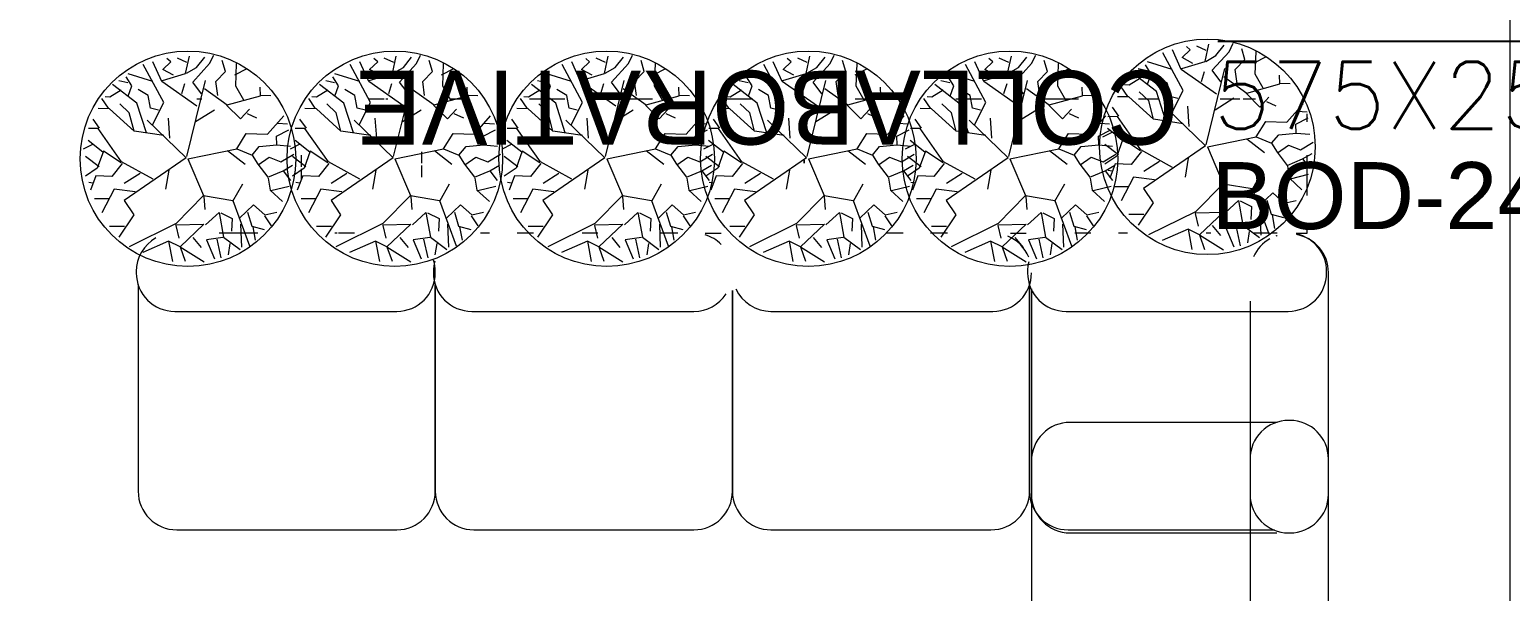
# Model space of a CAD drawing. Header units: millimetres. Extents: x -81374 to 485233, y -39075 to 157313.
# Drawn here: x 42463 to 46879, y 27944 to 29620 of the extents above; entities that cross this region are included whole.
import ezdxf
from ezdxf.enums import TextEntityAlignment as Align

# ---------------------------------------------------------------- set-up
doc = ezdxf.new("R2010")
doc.units = ezdxf.units.MM
doc.layers.add('G-IMPT', color=8, linetype='Continuous', lineweight=5)
doc.layers.add('ID - MODULAR', color=44, linetype='Continuous', lineweight=5)
for name, color, linetype in [('M-HVAC-ELEPTICAL DUCT', 6, 'Continuous'), ('M-HVAC-SUPPLY AIR DUCT', 4, 'Continuous'), ('M-HVAC-TEXT', 7, 'Continuous')]:
    doc.layers.add(name, color=color, linetype=linetype)
doc.styles.add('Herbalife_Third Floor - Furniture Layout - 210201$0$CG', font='GOTHIC.TTF')
doc.styles.add('R', font='romans.shx')
doc.styles.add('ROMAND', font='romand__.ttf')
doc.styles.get("Standard").update_dxf_attribs({"font": 'arial.ttf'})
doc.dimstyles.new('Vayucon', dxfattribs={"dimtxt": 200, "dimasz": 150, "dimexe": 0, "dimexo": 0, "dimgap": 9e-05, "dimtad": 1, "dimdec": 0, "dimrnd": 5, "dimzin": 0, "dimdsep": 46, "dimtxsty": 'ROMAND', "dimcen": 90, "dimclre": 99, "dimclrt": 7, "dimadec": 0, "dimazin": 0, "dimtfac": 1, "dimtdec": 0, "dimtofl": 0, "dimtmove": 1, "dimatfit": 3, "dimfxl": 1, "dimtolj": 1, "dimtzin": 0, "dimarcsym": 0})

# ---------------------------------------------------------------- blocks, each defined once
blk = doc.blocks.new('floor plan 1')
at = {"layer": 'G-IMPT', "color": 8, "ltscale": 500}
for p, q in [((11292.9, -69321.3), (11292.9, -66731.5)), ((11834.3, -66752.6, 0), (11834.3, -67414.5, 0)), ((12068, -67414.5, 0), (12068, -66752.6, 0)), ((12719.9, -67408.6, 0), (12719.9, -66752.6, 0)), ((11953, -67193.8, 0), (11949.3, -67193.8, 0)), ((12604.9, -67193.8, 0), (11988.5, -67193.8, 0)), ((12610.5, -67203, 0), (11995.5, -67203, 0)), ((13496.5, -67203, 0), (12840.5, -67203, 0)), ((14382.5, -67203, 0), (13726.5, -67203, 0)), ((15268.6, -67203, 0), (14612.5, -67203, 0)), ((11834.3, -67308.8, 0), (11834.3, -67970.7, 0)), ((12068, -67885.8, 0), (12068, -67308.8, 0)), ((12719.9, -67921.8, 0), (12719.9, -67308.8, 0)), ((12725.5, -67318, 0), (12725.5, -67935.5, 0)), ((12725.5, -67935.5, 0), (12725.5, -67318, 0)), ((13611.5, -67318, 0), (13611.5, -67917.1, 0)), ((13611.5, -67917.1, 0), (13611.5, -67318, 0)), ((14497.5, -67935.5, 0), (14497.5, -67318, 0)), ((14497.5, -67318, 0), (14497.5, -67935.5, 0)), ((15383.6, -67935.5, 0), (15383.6, -67318, 0)), ((11949.3, -67529.5, 0), (11953, -67529.5, 0)), ((11987.5, -67523.6, 0), (12604.9, -67523.6, 0)), ((12616.4, -67854.9, 0), (11954.5, -67854.9, 0)), ((13496.5, -67854.9, 0), (12834.6, -67854.9, 0)), ((14388.4, -67854.9, 0), (13726.5, -67854.9, 0)), ((15274.4, -67854.9, 0), (14612.5, -67854.9, 0)), ((11839.5, -67969.9, 0), (11839.5, -67973.6, 0)), ((12731.4, -67973.6, 0), (12731.4, -67969.9, 0)), ((14497.5, -67969.9, 0), (14497.5, -67973.6, 0)), ((14503.4, -67973.6, 0), (14503.4, -67969.9, 0)), ((15389.4, -67973.6, 0), (15389.4, -67969.9, 0)), ((12219, -68083.4, 0), (12147.3, -68038.1, 0)), ((12219, -68083.4, 0), (12203.6, -68040, 0)), ((12252.9, -68100.2, 0), (12241.4, -68039.2, 0)), ((12677.6, -68076.2, 0), (12628.6, -68040, 0)), ((12658.8, -68057.8, 0), (12664.2, -68024, 0)), ((12698.1, -68070.1, 0), (12685.9, -68014.7, 0)), ((12728.9, -68068.6, 0), (12705.1, -68011.7, 0)), ((12807.6, -68047.8, 0), (12735.9, -68002.5, 0)), ((12769.1, -68075.7, 0), (12744.3, -68045.2, 0)), ((12807.6, -68047.8, 0), (12792.2, -68004.4, 0)), ((12841.5, -68064.6, 0), (12830, -68003.6, 0)), ((12841.5, -68064.6, 0), (12918.6, -68030.8, 0)), ((13278.8, -68076.2, 0), (13229.9, -68040, 0)), ((13260, -68057.8, 0), (13265.5, -68024, 0)), ((13299.4, -68070.1, 0), (13287.2, -68014.7, 0)), ((13330.2, -68068.6, 0), (13306.4, -68011.7, 0)), ((13408.9, -68047.8, 0), (13337.2, -68002.5, 0)), ((13370.3, -68075.7, 0), (13345.6, -68045.2, 0)), ((13408.9, -68047.8, 0), (13393.5, -68004.4, 0)), ((13442.8, -68064.6, 0), (13431.3, -68003.6, 0)), ((13442.8, -68064.6, 0), (13519.9, -68030.8, 0)), ((13880.1, -68076.2, 0), (13831.2, -68040, 0)), ((13861.3, -68057.8, 0), (13866.8, -68024, 0)), ((13900.7, -68070.1, 0), (13888.5, -68014.7, 0)), ((13931.5, -68068.6, 0), (13907.6, -68011.7, 0)), ((14010.1, -68047.8, 0), (13938.5, -68002.5, 0)), ((13971.6, -68075.7, 0), (13946.9, -68045.2, 0)), ((14010.1, -68047.8, 0), (13994.7, -68004.4, 0)), ((14044, -68064.6, 0), (14032.5, -68003.6, 0)), ((14044, -68064.6, 0), (14121.2, -68030.8, 0)), ((14512, -68076.2, 0), (14463.1, -68040, 0)), ((14493.2, -68057.8, 0), (14498.7, -68024, 0)), ((14532.5, -68070.1, 0), (14520.3, -68014.7, 0)), ((14563.3, -68068.6, 0), (14539.5, -68011.7, 0)), ((14642, -68047.8, 0), (14570.3, -68002.5, 0)), ((14603.5, -68075.7, 0), (14578.7, -68045.2, 0)), ((14642, -68047.8, 0), (14626.6, -68004.4, 0)), ((14675.9, -68064.6, 0), (14664.4, -68003.6, 0)), ((14675.9, -68064.6, 0), (14753, -68030.8, 0)), ((15128.8, -68076.2, 0), (15079.9, -68040, 0)), ((15110, -68057.8, 0), (15115.5, -68024, 0)), ((15149.4, -68070.1, 0), (15137.2, -68014.7, 0)), ((15180.2, -68068.6, 0), (15156.3, -68011.7, 0)), ((15258.8, -68047.8, 0), (15187.2, -68002.5, 0)), ((15220.3, -68075.7, 0), (15195.6, -68045.2, 0)), ((15258.8, -68047.8, 0), (15243.4, -68004.4, 0)), ((15292.7, -68064.6, 0), (15281.2, -68003.6, 0)), ((15292.7, -68064.6, 0), (15369.9, -68030.8, 0)), ((11930, -68088.6, 0), (11897.7, -68088.6, 0)), ((11897.7, -68088.6, 0), (11897.7, -68097.5, 0)), ((11987.1, -68088.6, 0), (12004.8, -68088.6, 0)), ((12009.6, -68088.6, 0), (12055.5, -68088.6, 0)), ((12061.8, -68221.9, 0), (12012.1, -68086.4, 0)), ((12038.3, -68151.1, 0), (12035.6, -68082.2, 0)), ((12089, -68111.8, 0), (12040.1, -68075.6, 0)), ((12070.2, -68093.4, 0), (12075.7, -68059.6, 0)), ((12109.5, -68105.7, 0), (12097.3, -68050.3, 0)), ((12140.3, -68104.2, 0), (12116.5, -68047.3, 0)), ((12147.5, -68150.5, 0), (12219, -68083.4, 0)), ((12180.5, -68111.3, 0), (12155.7, -68080.9, 0)), ((12184.5, -68088.6, 0), (12199, -68088.6, 0)), ((12219, -68083.4, 0), (12252.9, -68100.2, 0)), ((12230.8, -68152.4, 0), (12370.8, -68083.5, 0)), ((12252.9, -68100.2, 0), (12330, -68066.4, 0)), ((12433, -68088.6, 0), (12459.9, -68088.6, 0)), ((12542.3, -68088.6, 0), (12590.9, -68088.6, 0)), ((12590.9, -68107.5, 0), (12583.4, -68067, 0)), ((12650.4, -68186.2, 0), (12600.7, -68050.8, 0)), ((12626.8, -68115.5, 0), (12624.2, -68046.6, 0)), ((12690.9, -68150.1, 0), (12677.6, -68076.2, 0)), ((12679.7, -68075.6, 0), (12728.9, -68068.6, 0)), ((12736, -68114.9, 0), (12807.6, -68047.8, 0)), ((12782.6, -68088.6, 0), (12736, -68088.6, 0)), ((12807.6, -68047.8, 0), (12841.5, -68064.6, 0)), ((12819.8, -68111.4, 0), (12810.9, -68073.7, 0)), ((12819.4, -68116.8, 0), (12959.4, -68047.9, 0)), ((12945.6, -68143.3, 0), (12990.3, -68076.2, 0)), ((12969.9, -68088.6, 0), (13020.7, -68088.6, 0)), ((13102.5, -68088.6, 0), (13150.8, -68088.6, 0)), ((13192.1, -68107.5, 0), (13184.7, -68067, 0)), ((13251.7, -68186.2, 0), (13202, -68050.8, 0)), ((13228.1, -68115.5, 0), (13225.4, -68046.6, 0)), ((13292.1, -68150.1, 0), (13278.8, -68076.2, 0)), ((13281, -68075.6, 0), (13330.2, -68068.6, 0)), ((13337.3, -68114.9, 0), (13408.9, -68047.8, 0)), ((13408.9, -68047.8, 0), (13442.8, -68064.6, 0)), ((13421.1, -68111.4, 0), (13412.2, -68073.7, 0)), ((13420.7, -68116.8, 0), (13560.7, -68047.9, 0)), ((13546.9, -68143.3, 0), (13591.6, -68076.2, 0)), ((13693, -68088.6, 0), (13644.7, -68088.6, 0)), ((13774.8, -68088.6, 0), (13825.6, -68088.6, 0)), ((13793.4, -68107.5, 0), (13786, -68067, 0)), ((13853, -68186.2, 0), (13803.2, -68050.8, 0)), ((13829.4, -68115.5, 0), (13826.7, -68046.6, 0)), ((13893.4, -68150.1, 0), (13880.1, -68076.2, 0)), ((13882.3, -68075.6, 0), (13931.5, -68068.6, 0)), ((13938.6, -68114.9, 0), (14010.1, -68047.8, 0)), ((14010.1, -68047.8, 0), (14044, -68064.6, 0)), ((14012.9, -68088.6, 0), (14059.4, -68088.6, 0)), ((14022.4, -68111.4, 0), (14013.5, -68073.7, 0)), ((14022, -68116.8, 0), (14162, -68047.9, 0)), ((14148.1, -68143.3, 0), (14192.8, -68076.2, 0)), ((14204.5, -68088.6, 0), (14253.2, -68088.6, 0)), ((14335.5, -68088.6, 0), (14362.5, -68088.6, 0)), ((14425.3, -68107.5, 0), (14417.8, -68067, 0)), ((14484.9, -68186.2, 0), (14435.1, -68050.8, 0)), ((14461.3, -68115.5, 0), (14458.6, -68046.6, 0)), ((14525.3, -68150.1, 0), (14512, -68076.2, 0)), ((14514.1, -68075.6, 0), (14563.3, -68068.6, 0)), ((14570.5, -68114.9, 0), (14642, -68047.8, 0)), ((14642, -68047.8, 0), (14675.9, -68064.6, 0)), ((14654.3, -68111.4, 0), (14645.3, -68073.7, 0)), ((14653.8, -68116.8, 0), (14793.8, -68047.9, 0)), ((14738.9, -68088.6, 0), (14785.8, -68088.6, 0)), ((14780, -68143.3, 0), (14824.7, -68076.2, 0)), ((14790.6, -68088.6, 0), (14796.9, -68088.6, 0)), ((15026.5, -68088.6, 0), (15142.5, -68088.6, 0)), ((15042.1, -68107.5, 0), (15034.7, -68067, 0)), ((15101.7, -68186.2, 0), (15051.9, -68050.8, 0)), ((15078.1, -68115.5, 0), (15075.4, -68046.6, 0)), ((15142.1, -68150.1, 0), (15128.8, -68076.2, 0)), ((15131, -68075.6, 0), (15180.2, -68068.6, 0)), ((15187.3, -68114.9, 0), (15258.8, -68047.8, 0)), ((15258.8, -68047.8, 0), (15292.7, -68064.6, 0)), ((15271.1, -68111.4, 0), (15262.2, -68073.7, 0)), ((15270.7, -68116.8, 0), (15410.7, -68047.9, 0)), ((15396.8, -68143.3, 0), (15441.5, -68076.2, 0)), ((12002.3, -68143.2, 0), (11994.8, -68102.6, 0)), ((12063.3, -68167.7, 0), (12065.4, -68129.5, 0)), ((12102.3, -68185.7, 0), (12089, -68111.8, 0)), ((12091.1, -68111.2, 0), (12140.3, -68104.2, 0)), ((12231.3, -68147, 0), (12222.3, -68109.3, 0)), ((12357, -68178.9, 0), (12401.7, -68111.8, 0)), ((12556, -68139.6, 0), (12536, -68110.6, 0)), ((12593.7, -68109.2, 0), (12557, -68098.9, 0)), ((12629.8, -68133.3, 0), (12588.3, -68172.7, 0)), ((12606.3, -68151, 0), (12593.7, -68109.2, 0)), ((12651.9, -68132.1, 0), (12654, -68093.9, 0)), ((12686, -68148.7, 0), (12651.9, -68132.1, 0)), ((12731.2, -68113.6, 0), (12690.9, -68150.1, 0)), ((12820.5, -68113.6, 0), (12736, -68114.9, 0)), ((12737.1, -68200.2, 0), (12819.4, -68116.8, 0)), ((12973.1, -68108.2, 0), (13017.6, -68108.3, 0)), ((13157.2, -68139.6, 0), (13137.3, -68110.6, 0)), ((13195, -68109.2, 0), (13158.3, -68098.9, 0)), ((13231.1, -68133.3, 0), (13189.6, -68172.7, 0)), ((13207.5, -68151, 0), (13195, -68109.2, 0)), ((13253.1, -68132.1, 0), (13255.3, -68093.9, 0)), ((13287.3, -68148.7, 0), (13253.1, -68132.1, 0)), ((13332.5, -68113.6, 0), (13292.1, -68150.1, 0)), ((13421.8, -68113.6, 0), (13337.3, -68114.9, 0)), ((13338.4, -68200.2, 0), (13420.7, -68116.8, 0)), ((13574.3, -68108.2, 0), (13618.9, -68108.3, 0)), ((13758.5, -68139.6, 0), (13738.6, -68110.6, 0)), ((13796.3, -68109.2, 0), (13759.6, -68098.9, 0)), ((13832.4, -68133.3, 0), (13790.9, -68172.7, 0)), ((13808.8, -68151, 0), (13796.3, -68109.2, 0)), ((13854.4, -68132.1, 0), (13856.5, -68093.9, 0)), ((13888.6, -68148.7, 0), (13854.4, -68132.1, 0)), ((13933.8, -68113.6, 0), (13893.4, -68150.1, 0)), ((14023.1, -68113.6, 0), (13938.6, -68114.9, 0)), ((13939.7, -68200.2, 0), (14022, -68116.8, 0)), ((14175.6, -68108.2, 0), (14220.2, -68108.3, 0)), ((14390.4, -68139.6, 0), (14370.5, -68110.6, 0)), ((14428.1, -68109.2, 0), (14391.5, -68098.9, 0)), ((14464.3, -68133.3, 0), (14422.7, -68172.7, 0)), ((14440.7, -68151, 0), (14428.1, -68109.2, 0)), ((14486.3, -68132.1, 0), (14488.4, -68093.9, 0)), ((14520.5, -68148.7, 0), (14486.3, -68132.1, 0)), ((14565.6, -68113.6, 0), (14525.3, -68150.1, 0)), ((14655, -68113.6, 0), (14570.5, -68114.9, 0)), ((14571.6, -68200.2, 0), (14653.8, -68116.8, 0)), ((14807.5, -68108.2, 0), (14852, -68108.3, 0)), ((15007.2, -68139.6, 0), (14987.3, -68110.6, 0)), ((15045, -68109.2, 0), (15008.3, -68098.9, 0)), ((15081.1, -68133.3, 0), (15039.6, -68172.7, 0)), ((15057.5, -68151, 0), (15045, -68109.2, 0)), ((15103.1, -68132.1, 0), (15105.2, -68093.9, 0)), ((15137.3, -68148.7, 0), (15103.1, -68132.1, 0)), ((15182.5, -68113.6, 0), (15142.1, -68150.1, 0)), ((15271.8, -68113.6, 0), (15187.3, -68114.9, 0)), ((15188.4, -68200.2, 0), (15270.7, -68116.8, 0)), ((15424.3, -68108.2, 0), (15468.9, -68108.3, 0)), ((11967.4, -68175.2, 0), (11947.5, -68146.2, 0)), ((12005.1, -68144.8, 0), (11968.5, -68134.6, 0)), ((12041.3, -68169, 0), (11999.7, -68208.3, 0)), ((12017.7, -68186.6, 0), (12005.1, -68144.8, 0)), ((12097.4, -68184.3, 0), (12063.3, -68167.7, 0)), ((12142.6, -68149.2, 0), (12102.3, -68185.7, 0)), ((12232, -68149.2, 0), (12147.5, -68150.5, 0)), ((12148.6, -68235.8, 0), (12230.8, -68152.4, 0)), ((12384.5, -68143.8, 0), (12429, -68143.9, 0)), ((12554.5, -68142.5, 0), (12519.2, -68150.6, 0)), ((12588.3, -68172.7, 0), (12554.5, -68142.5, 0)), ((12736.5, -68197.9, 0), (12733.5, -68158.5, 0)), ((12973.9, -68185.8, 0), (12945.6, -68143.3, 0)), ((13004.1, -68219.5, 0), (13041.1, -68149.3, 0)), ((13155.8, -68142.5, 0), (13120.5, -68150.6, 0)), ((13189.6, -68172.7, 0), (13155.8, -68142.5, 0)), ((13337.7, -68197.9, 0), (13334.8, -68158.5, 0)), ((13575.2, -68185.8, 0), (13546.9, -68143.3, 0)), ((13605.4, -68219.5, 0), (13642.4, -68149.3, 0)), ((13757.1, -68142.5, 0), (13721.8, -68150.6, 0)), ((13790.9, -68172.7, 0), (13757.1, -68142.5, 0)), ((13939, -68197.9, 0), (13936, -68158.5, 0)), ((14176.5, -68185.8, 0), (14148.1, -68143.3, 0)), ((14206.7, -68219.5, 0), (14243.7, -68149.3, 0)), ((14388.9, -68142.5, 0), (14353.6, -68150.6, 0)), ((14422.7, -68172.7, 0), (14388.9, -68142.5, 0)), ((14570.9, -68197.9, 0), (14567.9, -68158.5, 0)), ((14808.4, -68185.8, 0), (14780, -68143.3, 0)), ((14838.5, -68219.5, 0), (14875.5, -68149.3, 0)), ((15005.7, -68142.5, 0), (14970.4, -68150.6, 0)), ((15039.6, -68172.7, 0), (15005.7, -68142.5, 0)), ((15187.7, -68197.9, 0), (15184.7, -68158.5, 0)), ((15425.2, -68185.8, 0), (15396.8, -68143.3, 0)), ((15455.4, -68219.5, 0), (15492.4, -68149.3, 0)), ((11897.7, -68200.4, 0), (11897.7, -68321.4, 0)), ((11950.5, -68252.4, 0), (11913.3, -68218, 0)), ((11965.9, -68178.1, 0), (11930.6, -68186.2, 0)), ((11999.7, -68208.3, 0), (11965.9, -68178.1, 0)), ((12061.1, -68219.3, 0), (12031.7, -68270.9, 0)), ((12148.6, -68235.8, 0), (12061.8, -68221.9, 0)), ((12147.9, -68233.5, 0), (12144.9, -68194.1, 0)), ((12200.5, -68349, 0), (12385.4, -68221.5, 0)), ((12385.3, -68221.4, 0), (12357, -68178.9, 0)), ((12415.5, -68255.1, 0), (12452.5, -68184.9, 0)), ((12536.2, -68215.2, 0), (12482.1, -68228.6, 0)), ((12539, -68216.8, 0), (12501.9, -68182.3, 0)), ((12545, -68252.5, 0), (12539, -68216.8, 0)), ((12649.6, -68183.6, 0), (12620.3, -68235.2, 0)), ((12737.1, -68200.2, 0), (12650.4, -68186.2, 0)), ((12783.8, -68310.3, 0), (12737.1, -68200.2, 0)), ((12789.1, -68313.4, 0), (12974, -68185.9, 0)), ((12840.6, -68276.7, 0), (12850.4, -68220, 0)), ((12941.5, -68211.4, 0), (13004.1, -68219.5, 0)), ((13020.2, -68190.6, 0), (13062.7, -68191, 0)), ((13058.5, -68259.4, 0), (13075, -68217, 0)), ((13137.5, -68215.2, 0), (13083.4, -68228.6, 0)), ((13140.3, -68216.8, 0), (13103.2, -68182.3, 0)), ((13146.3, -68252.5, 0), (13140.3, -68216.8, 0)), ((13250.9, -68183.6, 0), (13221.6, -68235.2, 0)), ((13338.4, -68200.2, 0), (13251.7, -68186.2, 0)), ((13385.1, -68310.3, 0), (13338.4, -68200.2, 0)), ((13390.4, -68313.4, 0), (13575.3, -68185.9, 0)), ((13441.8, -68276.7, 0), (13451.7, -68220, 0)), ((13542.8, -68211.4, 0), (13605.4, -68219.5, 0)), ((13621.5, -68190.6, 0), (13664, -68191, 0)), ((13659.8, -68259.4, 0), (13676.3, -68217, 0)), ((13738.8, -68215.2, 0), (13684.7, -68228.6, 0)), ((13741.6, -68216.8, 0), (13704.4, -68182.3, 0)), ((13747.6, -68252.5, 0), (13741.6, -68216.8, 0)), ((13852.2, -68183.6, 0), (13822.9, -68235.2, 0)), ((13939.7, -68200.2, 0), (13853, -68186.2, 0)), ((13986.4, -68310.3, 0), (13939.7, -68200.2, 0)), ((13991.6, -68313.4, 0), (14176.6, -68185.9, 0)), ((14043.1, -68276.7, 0), (14052.9, -68220, 0)), ((14144.1, -68211.4, 0), (14206.7, -68219.5, 0)), ((14222.8, -68190.6, 0), (14265.3, -68191, 0)), ((14261.1, -68259.4, 0), (14277.5, -68217, 0)), ((14370.6, -68215.2, 0), (14316.6, -68228.6, 0)), ((14373.5, -68216.8, 0), (14336.3, -68182.3, 0)), ((14379.5, -68252.5, 0), (14373.5, -68216.8, 0)), ((14484.1, -68183.6, 0), (14454.8, -68235.2, 0)), ((14571.6, -68200.2, 0), (14484.9, -68186.2, 0)), ((14618.2, -68310.3, 0), (14571.6, -68200.2, 0)), ((14623.5, -68313.4, 0), (14808.4, -68185.9, 0)), ((14675, -68276.7, 0), (14684.8, -68220, 0)), ((14776, -68211.4, 0), (14838.5, -68219.5, 0)), ((14854.6, -68190.6, 0), (14897.2, -68191, 0)), ((14892.9, -68259.4, 0), (14909.4, -68217, 0)), ((14987.5, -68215.2, 0), (14933.4, -68228.6, 0)), ((14990.3, -68216.8, 0), (14953.1, -68182.3, 0)), ((14996.3, -68252.5, 0), (14990.3, -68216.8, 0)), ((15100.9, -68183.6, 0), (15071.6, -68235.2, 0)), ((15188.4, -68200.2, 0), (15101.7, -68186.2, 0)), ((15235, -68310.3, 0), (15188.4, -68200.2, 0)), ((15240.3, -68313.4, 0), (15425.3, -68185.9, 0)), ((15291.8, -68276.7, 0), (15301.6, -68220, 0)), ((15392.8, -68211.4, 0), (15455.4, -68219.5, 0)), ((15471.4, -68190.6, 0), (15514, -68191, 0)), ((15509.8, -68259.4, 0), (15526.2, -68217, 0)), ((11947.6, -68250.8, 0), (11893.6, -68264.2, 0)), ((11956.5, -68288.1, 0), (11950.5, -68252.4, 0)), ((12195.2, -68345.9, 0), (12148.6, -68235.8, 0)), ((12252, -68312.3, 0), (12261.8, -68255.6, 0)), ((12353, -68247, 0), (12415.5, -68255.1, 0)), ((12431.6, -68226.2, 0), (12474.2, -68226.6, 0)), ((12469.9, -68295, 0), (12486.4, -68252.6, 0)), ((12500.2, -68274.1, 0), (12478.4, -68245.6, 0)), ((12545.8, -68255.1, 0), (12500.2, -68274.1, 0)), ((12575.5, -68294.3, 0), (12545.8, -68255.1, 0)), ((12888, -68249, 0), (12981.7, -68301.2, 0)), ((12926.9, -68266.7, 0), (12973.6, -68236.8, 0)), ((12980.3, -68296.3, 0), (13011, -68257.4, 0)), ((13011, -68257.4, 0), (13058.5, -68259.4, 0)), ((13054.2, -68282.3, 0), (13089.4, -68258.3, 0)), ((13067.7, -68237.9, 0), (13079.4, -68239.7, 0)), ((13101.5, -68274.1, 0), (13079.7, -68245.6, 0)), ((13147.1, -68255.1, 0), (13101.5, -68274.1, 0)), ((13176.8, -68294.3, 0), (13147.1, -68255.1, 0)), ((13489.3, -68249, 0), (13583, -68301.2, 0)), ((13528.2, -68266.7, 0), (13574.9, -68236.8, 0)), ((13581.6, -68296.3, 0), (13612.3, -68257.4, 0)), ((13612.3, -68257.4, 0), (13659.8, -68259.4, 0)), ((13655.5, -68282.3, 0), (13690.7, -68258.3, 0)), ((13669, -68237.9, 0), (13680.7, -68239.7, 0)), ((13702.8, -68274.1, 0), (13681, -68245.6, 0)), ((13748.4, -68255.1, 0), (13702.8, -68274.1, 0)), ((13778.1, -68294.3, 0), (13748.4, -68255.1, 0)), ((14090.5, -68249, 0), (14184.3, -68301.2, 0)), ((14129.5, -68266.7, 0), (14176.2, -68236.8, 0)), ((14182.8, -68296.3, 0), (14213.6, -68257.4, 0)), ((14213.6, -68257.4, 0), (14261.1, -68259.4, 0)), ((14256.7, -68282.3, 0), (14292, -68258.3, 0)), ((14270.3, -68237.9, 0), (14282, -68239.7, 0)), ((14334.7, -68274.1, 0), (14312.8, -68245.6, 0)), ((14380.2, -68255.1, 0), (14334.7, -68274.1, 0)), ((14410, -68294.3, 0), (14380.2, -68255.1, 0)), ((14537.7, -68255.8, 0), (14537.7, -68290.7, 0)), ((14722.4, -68249, 0), (14816.2, -68301.2, 0)), ((14761.3, -68266.7, 0), (14808, -68236.8, 0)), ((14814.7, -68296.3, 0), (14845.5, -68257.4, 0)), ((14845.5, -68257.4, 0), (14892.9, -68259.4, 0)), ((14888.6, -68282.3, 0), (14923.8, -68258.3, 0)), ((14897.7, -68279.9, 0), (14897.7, -68246.2, 0)), ((14902.1, -68237.9, 0), (14913.9, -68239.7, 0)), ((14951.5, -68274.1, 0), (14929.7, -68245.6, 0)), ((14997.1, -68255.1, 0), (14951.5, -68274.1, 0)), ((15026.8, -68294.3, 0), (14997.1, -68255.1, 0)), ((15339.2, -68249, 0), (15433, -68301.2, 0)), ((15378.1, -68266.7, 0), (15424.9, -68236.8, 0)), ((15431.5, -68296.3, 0), (15462.3, -68257.4, 0)), ((15462.3, -68257.4, 0), (15509.8, -68259.4, 0)), ((15505.4, -68282.3, 0), (15540.7, -68258.3, 0)), ((15518.9, -68237.9, 0), (15530.7, -68239.7, 0)), ((11911.6, -68309.7, 0), (11883.1, -68326.4, 0)), ((11911.6, -68309.7, 0), (11889.8, -68281.2, 0)), ((11957.2, -68290.7, 0), (11911.6, -68309.7, 0)), ((11987, -68329.9, 0), (11957.2, -68290.7, 0)), ((12299.4, -68284.6, 0), (12393.2, -68336.8, 0)), ((12338.3, -68302.3, 0), (12385, -68272.4, 0)), ((12391.7, -68331.9, 0), (12422.5, -68293, 0)), ((12422.5, -68293, 0), (12469.9, -68295, 0)), ((12465.6, -68317.9, 0), (12500.8, -68293.9, 0)), ((12506.4, -68301.6, 0), (12468.3, -68324, 0)), ((12500.2, -68274.1, 0), (12471.6, -68290.8, 0)), ((12479.1, -68273.5, 0), (12490.8, -68275.3, 0)), ((12541.8, -68315.4, 0), (12506.4, -68301.6, 0)), ((12574.9, -68292, 0), (12541.8, -68315.4, 0)), ((12592.5, -68321.4, 0), (12575.5, -68294.3, 0)), ((12665.7, -68334.5, 0), (12613.5, -68293.9, 0)), ((12783.8, -68310.3, 0), (12638.4, -68339.8, 0)), ((12981.7, -68301.2, 0), (13052, -68400.8, 0)), ((12983.1, -68298, 0), (13036.1, -68333, 0)), ((13036.1, -68333, 0), (13054.2, -68282.3, 0)), ((13048.9, -68286.4, 0), (13089.4, -68317, 0)), ((13107.7, -68301.6, 0), (13069.6, -68324, 0)), ((13101.5, -68274.1, 0), (13072.9, -68290.8, 0)), ((13143.1, -68315.4, 0), (13107.7, -68301.6, 0)), ((13176.2, -68292, 0), (13143.1, -68315.4, 0)), ((13193.8, -68321.4, 0), (13176.8, -68294.3, 0)), ((13267, -68334.5, 0), (13214.7, -68293.9, 0)), ((13385.1, -68310.3, 0), (13239.7, -68339.8, 0)), ((13397.7, -68305.8, 0), (13397.7, -68296.9, 0)), ((13397.7, -68296.9, 0), (13397.7, -68305.8, 0)), ((13583, -68301.2, 0), (13653.3, -68400.8, 0)), ((13584.4, -68298, 0), (13637.4, -68333, 0)), ((13637.4, -68333, 0), (13655.5, -68282.3, 0)), ((13650.2, -68286.4, 0), (13690.6, -68317, 0)), ((13709, -68301.6, 0), (13670.9, -68324, 0)), ((13702.8, -68274.1, 0), (13674.2, -68290.8, 0)), ((13744.4, -68315.4, 0), (13709, -68301.6, 0)), ((13777.4, -68292, 0), (13744.4, -68315.4, 0)), ((13795.1, -68321.4, 0), (13778.1, -68294.3, 0)), ((13868.3, -68334.5, 0), (13816, -68293.9, 0)), ((13986.4, -68310.3, 0), (13841, -68339.8, 0)), ((14184.3, -68301.2, 0), (14254.6, -68400.8, 0)), ((14185.7, -68298, 0), (14238.7, -68333, 0)), ((14238.7, -68333, 0), (14256.7, -68282.3, 0)), ((14251.5, -68286.4, 0), (14291.9, -68317, 0)), ((14340.8, -68301.6, 0), (14302.8, -68324, 0)), ((14334.7, -68274.1, 0), (14306.1, -68290.8, 0)), ((14376.2, -68315.4, 0), (14340.8, -68301.6, 0)), ((14409.3, -68292, 0), (14376.2, -68315.4, 0)), ((14427, -68321.4, 0), (14410, -68294.3, 0)), ((14500.1, -68334.5, 0), (14447.9, -68293.9, 0)), ((14618.2, -68310.3, 0), (14472.9, -68339.8, 0)), ((14537.7, -68297.3, 0), (14537.7, -68331, 0)), ((14816.2, -68301.2, 0), (14886.4, -68400.8, 0)), ((14817.6, -68298, 0), (14870.5, -68333, 0)), ((14870.5, -68333, 0), (14888.6, -68282.3, 0)), ((14883.3, -68286.4, 0), (14923.8, -68317, 0)), ((14897.7, -68321.4, 0), (14897.7, -68286.6, 0)), ((14957.7, -68301.6, 0), (14919.6, -68324, 0)), ((14951.5, -68274.1, 0), (14922.9, -68290.8, 0)), ((14993, -68315.4, 0), (14957.7, -68301.6, 0)), ((15026.1, -68292, 0), (14993, -68315.4, 0)), ((15043.8, -68321.4, 0), (15026.8, -68294.3, 0)), ((15117, -68334.5, 0), (15064.7, -68293.9, 0)), ((15235, -68310.3, 0), (15089.7, -68339.8, 0)), ((15433, -68301.2, 0), (15503.2, -68400.8, 0)), ((15434.4, -68298, 0), (15487.3, -68333, 0)), ((15487.3, -68333, 0), (15505.4, -68282.3, 0)), ((15500.2, -68286.4, 0), (15540.6, -68317, 0)), ((11917.8, -68337.2, 0), (11879.7, -68359.6, 0)), ((11953.2, -68351, 0), (11917.8, -68337.2, 0)), ((11986.3, -68327.6, 0), (11953.2, -68351, 0)), ((12003.9, -68357, 0), (11987, -68329.9, 0)), ((12077.1, -68370.1, 0), (12024.9, -68329.5, 0)), ((12195.2, -68345.9, 0), (12049.9, -68375.4, 0)), ((12199.1, -68352.2, 0), (12142.8, -68579.7, 0)), ((12200.5, -68349, 0), (12316.9, -68461.5, 0)), ((12393.2, -68336.8, 0), (12463.4, -68436.4, 0)), ((12394.5, -68333.6, 0), (12447.5, -68368.6, 0)), ((12447.5, -68368.6, 0), (12465.6, -68317.9, 0)), ((12460.3, -68322, 0), (12500.8, -68352.6, 0)), ((12519, -68351.6, 0), (12477.8, -68347.7, 0)), ((12571.2, -68346.6, 0), (12519, -68351.6, 0)), ((12519, -68351.6, 0), (12520.2, -68378.1, 0)), ((12592.5, -68321.4, 0), (12571.2, -68346.6, 0)), ((12638.4, -68339.8, 0), (12592.5, -68321.4, 0)), ((12638.4, -68339.8, 0), (12609.8, -68385.9, 0)), ((12787.7, -68316.6, 0), (12731.4, -68544.1, 0)), ((12789.1, -68313.4, 0), (12905.5, -68425.9, 0)), ((13037.3, -68330.2, 0), (13081.4, -68365.1, 0)), ((13068.9, -68352.9, 0), (13096.1, -68339.4, 0)), ((13120.3, -68351.6, 0), (13079.1, -68347.7, 0)), ((13172.5, -68346.6, 0), (13120.3, -68351.6, 0)), ((13120.3, -68351.6, 0), (13121.5, -68378.1, 0)), ((13193.8, -68321.4, 0), (13172.5, -68346.6, 0)), ((13239.7, -68339.8, 0), (13193.8, -68321.4, 0)), ((13239.7, -68339.8, 0), (13211.1, -68385.9, 0)), ((13389, -68316.6, 0), (13332.7, -68544.1, 0)), ((13390.4, -68313.4, 0), (13506.8, -68425.9, 0)), ((13638.6, -68330.2, 0), (13682.6, -68365.1, 0)), ((13670.2, -68352.9, 0), (13697.4, -68339.4, 0)), ((13721.6, -68351.6, 0), (13680.4, -68347.7, 0)), ((13773.8, -68346.6, 0), (13721.6, -68351.6, 0)), ((13721.6, -68351.6, 0), (13722.8, -68378.1, 0)), ((13795.1, -68321.4, 0), (13773.8, -68346.6, 0)), ((13841, -68339.8, 0), (13795.1, -68321.4, 0)), ((13841, -68339.8, 0), (13812.4, -68385.9, 0)), ((13990.3, -68316.6, 0), (13934, -68544.1, 0)), ((13991.6, -68313.4, 0), (14108, -68425.9, 0)), ((14239.9, -68330.2, 0), (14283.9, -68365.1, 0)), ((14271.4, -68352.9, 0), (14298.6, -68339.4, 0)), ((14353.5, -68351.6, 0), (14312.2, -68347.7, 0)), ((14405.6, -68346.6, 0), (14353.5, -68351.6, 0)), ((14353.5, -68351.6, 0), (14354.7, -68378.1, 0)), ((14427, -68321.4, 0), (14405.6, -68346.6, 0)), ((14472.9, -68339.8, 0), (14427, -68321.4, 0)), ((14472.9, -68339.8, 0), (14444.2, -68385.9, 0)), ((14622.1, -68316.6, 0), (14565.8, -68544.1, 0)), ((14623.5, -68313.4, 0), (14739.9, -68425.9, 0)), ((14871.7, -68330.2, 0), (14915.8, -68365.1, 0)), ((14903.3, -68352.9, 0), (14930.5, -68339.4, 0)), ((14970.3, -68351.6, 0), (14929, -68347.7, 0)), ((15022.4, -68346.6, 0), (14970.3, -68351.6, 0)), ((14970.3, -68351.6, 0), (14971.5, -68378.1, 0)), ((15043.8, -68321.4, 0), (15022.4, -68346.6, 0)), ((15089.7, -68339.8, 0), (15043.8, -68321.4, 0)), ((15089.7, -68339.8, 0), (15061.1, -68385.9, 0)), ((15238.9, -68316.6, 0), (15182.6, -68544.1, 0)), ((15240.3, -68313.4, 0), (15356.7, -68425.9, 0)), ((15488.5, -68330.2, 0), (15532.6, -68365.1, 0)), ((15520.1, -68352.9, 0), (15547.3, -68339.4, 0)), ((11930.5, -68387.2, 0), (11889.2, -68383.3, 0)), ((11982.6, -68382.2, 0), (11930.5, -68387.2, 0)), ((11930.5, -68387.2, 0), (11931.6, -68413.7, 0)), ((12003.9, -68357, 0), (11982.6, -68382.2, 0)), ((12049.9, -68375.4, 0), (12003.9, -68357, 0)), ((12049.9, -68375.4, 0), (12021.2, -68421.5, 0)), ((12448.7, -68365.8, 0), (12492.8, -68400.7, 0)), ((12480.3, -68388.5, 0), (12507.5, -68375, 0)), ((12520.2, -68378.1, 0), (12483.4, -68396.9, 0)), ((12546.6, -68383.6, 0), (12498.1, -68438.1, 0)), ((12609.8, -68385.9, 0), (12546.6, -68383.6, 0)), ((12837.7, -68371.3, 0), (12842.2, -68431.5, 0)), ((12855.7, -68379.3, 0), (12944.6, -68392.6, 0)), ((12907.2, -68387.9, 0), (12936, -68475.9, 0)), ((12944.6, -68392.6, 0), (13017.9, -68459.1, 0)), ((12944.6, -68392.6, 0), (12958.7, -68447.5, 0)), ((13121.5, -68378.1, 0), (13084.7, -68396.9, 0)), ((13147.9, -68383.6, 0), (13099.4, -68438.1, 0)), ((13211.1, -68385.9, 0), (13147.9, -68383.6, 0)), ((13439, -68371.3, 0), (13443.5, -68431.5, 0)), ((13457, -68379.3, 0), (13545.9, -68392.6, 0)), ((13508.5, -68387.9, 0), (13537.3, -68475.9, 0)), ((13545.9, -68392.6, 0), (13619.2, -68459.1, 0)), ((13545.9, -68392.6, 0), (13560, -68447.5, 0)), ((13722.8, -68378.1, 0), (13686, -68396.9, 0)), ((13749.2, -68383.6, 0), (13700.7, -68438.1, 0)), ((13812.4, -68385.9, 0), (13749.2, -68383.6, 0)), ((14040.3, -68371.3, 0), (14044.8, -68431.5, 0)), ((14058.3, -68379.3, 0), (14147.2, -68392.6, 0)), ((14109.8, -68387.9, 0), (14138.6, -68475.9, 0)), ((14147.2, -68392.6, 0), (14220.5, -68459.1, 0)), ((14147.2, -68392.6, 0), (14161.3, -68447.5, 0)), ((14354.7, -68378.1, 0), (14317.9, -68396.9, 0)), ((14381.1, -68383.6, 0), (14332.6, -68438.1, 0)), ((14444.2, -68385.9, 0), (14381.1, -68383.6, 0)), ((14672.1, -68371.3, 0), (14676.6, -68431.5, 0)), ((14690.2, -68379.3, 0), (14779, -68392.6, 0)), ((14741.7, -68387.9, 0), (14770.4, -68475.9, 0)), ((14779, -68392.6, 0), (14852.3, -68459.1, 0)), ((14779, -68392.6, 0), (14793.1, -68447.5, 0)), ((14971.5, -68378.1, 0), (14934.7, -68396.9, 0)), ((14997.9, -68383.6, 0), (14949.4, -68438.1, 0)), ((15061.1, -68385.9, 0), (14997.9, -68383.6, 0)), ((15289, -68371.3, 0), (15293.5, -68431.5, 0)), ((15307, -68379.3, 0), (15395.9, -68392.6, 0)), ((15358.5, -68387.9, 0), (15387.2, -68475.9, 0)), ((15395.9, -68392.6, 0), (15469.2, -68459.1, 0)), ((15395.9, -68392.6, 0), (15410, -68447.5, 0)), ((11931.6, -68413.7, 0), (11894.8, -68432.5, 0)), ((11897.7, -68420.2, 0), (11897.7, -68444.7, 0)), ((11958.1, -68419.2, 0), (11909.6, -68473.8, 0)), ((12021.2, -68421.5, 0), (11958.1, -68419.2, 0)), ((12249.1, -68406.9, 0), (12253.6, -68467.1, 0)), ((12267.2, -68414.9, 0), (12356, -68428.2, 0)), ((12318.7, -68423.5, 0), (12347.4, -68511.5, 0)), ((12356, -68428.2, 0), (12429.3, -68494.7, 0)), ((12356, -68428.2, 0), (12370.1, -68483.1, 0)), ((12459.1, -68437.7, 0), (12478.2, -68464.1, 0)), ((12463.4, -68436.4, 0), (12492.1, -68435.9, 0)), ((12516.2, -68416.8, 0), (12486.7, -68414.7, 0)), ((12607.7, -68445.6, 0), (12579.3, -68432.5, 0)), ((12627.2, -68429.1, 0), (12600.3, -68458.4, 0)), ((12668.4, -68470.2, 0), (12627.2, -68429.1, 0)), ((12761, -68421.2, 0), (12704.8, -68456.8, 0)), ((12890, -68411.9, 0), (12856.2, -68478.2, 0)), ((13047.7, -68402.1, 0), (13066.8, -68428.5, 0)), ((13052, -68400.8, 0), (13080.7, -68400.3, 0)), ((13117.5, -68416.8, 0), (13088, -68414.7, 0)), ((13209, -68445.6, 0), (13180.6, -68432.5, 0)), ((13228.5, -68429.1, 0), (13201.6, -68458.4, 0)), ((13269.7, -68470.2, 0), (13228.5, -68429.1, 0)), ((13362.3, -68421.2, 0), (13306.1, -68456.8, 0)), ((13491.2, -68411.9, 0), (13457.5, -68478.2, 0)), ((13648.9, -68402.1, 0), (13668.1, -68428.5, 0)), ((13653.3, -68400.8, 0), (13682, -68400.3, 0)), ((13718.8, -68416.8, 0), (13689.3, -68414.7, 0)), ((13810.2, -68445.6, 0), (13781.9, -68432.5, 0)), ((13829.8, -68429.1, 0), (13802.9, -68458.4, 0)), ((13871, -68470.2, 0), (13829.8, -68429.1, 0)), ((13963.6, -68421.2, 0), (13907.3, -68456.8, 0)), ((14092.5, -68411.9, 0), (14058.8, -68478.2, 0)), ((14250.2, -68402.1, 0), (14269.4, -68428.5, 0)), ((14254.6, -68400.8, 0), (14283.3, -68400.3, 0)), ((14350.6, -68416.8, 0), (14321.1, -68414.7, 0)), ((14442.1, -68445.6, 0), (14413.7, -68432.5, 0)), ((14461.6, -68429.1, 0), (14434.8, -68458.4, 0)), ((14502.8, -68470.2, 0), (14461.6, -68429.1, 0)), ((14595.4, -68421.2, 0), (14539.2, -68456.8, 0)), ((14724.4, -68411.9, 0), (14690.6, -68478.2, 0)), ((14882.1, -68402.1, 0), (14901.2, -68428.5, 0)), ((14886.4, -68400.8, 0), (14915.2, -68400.3, 0)), ((14967.5, -68416.8, 0), (14937.9, -68414.7, 0)), ((15058.9, -68445.6, 0), (15030.6, -68432.5, 0)), ((15078.5, -68429.1, 0), (15051.6, -68458.4, 0)), ((15119.7, -68470.2, 0), (15078.5, -68429.1, 0)), ((15212.3, -68421.2, 0), (15156, -68456.8, 0)), ((15341.2, -68411.9, 0), (15307.5, -68478.2, 0)), ((15498.9, -68402.1, 0), (15518, -68428.5, 0)), ((15503.2, -68400.8, 0), (15532, -68400.3, 0)), ((11927.6, -68452.4, 0), (11898.1, -68450.3, 0)), ((12019.1, -68481.2, 0), (11990.7, -68468.2, 0)), ((12038.6, -68464.7, 0), (12011.7, -68494, 0)), ((12079.8, -68505.8, 0), (12038.6, -68464.7, 0)), ((12172.4, -68456.8, 0), (12116.2, -68492.4, 0)), ((12301.4, -68447.5, 0), (12267.6, -68513.8, 0)), ((12370.1, -68483.1, 0), (12398.2, -68509.7, 0)), ((12666.5, -68470.8, 0), (12567.4, -68498, 0)), ((12617.3, -68485.5, 0), (12640.9, -68526.9, 0)), ((12734.9, -68519.9, 0), (12666.5, -68470.8, 0)), ((12757, -68467.7, 0), (12861.8, -68540.9, 0)), ((12856.2, -68478.2, 0), (12916.9, -68591.2, 0)), ((12871.6, -68454.9, 0), (12895.9, -68461, 0)), ((12895.9, -68461, 0), (12902.9, -68499.2, 0)), ((12936, -68475.9, 0), (13008.4, -68531.6, 0)), ((12958.7, -68447.5, 0), (12986.7, -68474.1, 0)), ((13017.9, -68459.1, 0), (13051.7, -68459.9, 0)), ((13020.8, -68461, 0), (13040.7, -68489.8, 0)), ((13267.8, -68470.8, 0), (13168.7, -68498, 0)), ((13218.6, -68485.5, 0), (13242.2, -68526.9, 0)), ((13336.2, -68519.9, 0), (13267.8, -68470.8, 0)), ((13358.2, -68467.7, 0), (13463, -68540.9, 0)), ((13457.5, -68478.2, 0), (13518.2, -68591.2, 0)), ((13472.9, -68454.9, 0), (13497.1, -68461, 0)), ((13497.1, -68461, 0), (13504.2, -68499.2, 0)), ((13537.3, -68475.9, 0), (13609.7, -68531.6, 0)), ((13560, -68447.5, 0), (13588, -68474.1, 0)), ((13619.2, -68459.1, 0), (13653, -68459.9, 0)), ((13622.1, -68461, 0), (13641.9, -68489.8, 0)), ((13869.1, -68470.8, 0), (13770, -68498, 0)), ((13819.9, -68485.5, 0), (13843.5, -68526.9, 0)), ((13937.5, -68519.9, 0), (13869.1, -68470.8, 0)), ((13959.5, -68467.7, 0), (14064.3, -68540.9, 0)), ((14058.8, -68478.2, 0), (14119.5, -68591.2, 0)), ((14074.2, -68454.9, 0), (14098.4, -68461, 0)), ((14098.4, -68461, 0), (14105.5, -68499.2, 0)), ((14138.6, -68475.9, 0), (14211, -68531.6, 0)), ((14161.3, -68447.5, 0), (14189.3, -68474.1, 0)), ((14220.5, -68459.1, 0), (14254.3, -68459.9, 0)), ((14223.4, -68461, 0), (14243.2, -68489.8, 0)), ((14500.9, -68470.8, 0), (14401.8, -68498, 0)), ((14451.7, -68485.5, 0), (14475.3, -68526.9, 0)), ((14569.3, -68519.9, 0), (14500.9, -68470.8, 0)), ((14591.4, -68467.7, 0), (14696.2, -68540.9, 0)), ((14690.6, -68478.2, 0), (14751.4, -68591.2, 0)), ((14706, -68454.9, 0), (14730.3, -68461, 0)), ((14730.3, -68461, 0), (14737.3, -68499.2, 0)), ((14770.4, -68475.9, 0), (14842.8, -68531.6, 0)), ((14793.1, -68447.5, 0), (14821.2, -68474.1, 0)), ((14852.3, -68459.1, 0), (14886.2, -68459.9, 0)), ((14855.3, -68461, 0), (14875.1, -68489.8, 0)), ((15117.8, -68470.8, 0), (15018.7, -68498, 0)), ((15068.5, -68485.5, 0), (15092.2, -68526.9, 0)), ((15186.2, -68519.9, 0), (15117.8, -68470.8, 0)), ((15208.2, -68467.7, 0), (15313, -68540.9, 0)), ((15307.5, -68478.2, 0), (15368.2, -68591.2, 0)), ((15322.9, -68454.9, 0), (15347.1, -68461, 0)), ((15347.1, -68461, 0), (15354.2, -68499.2, 0)), ((15387.2, -68475.9, 0), (15459.7, -68531.6, 0)), ((15410, -68447.5, 0), (15438, -68474.1, 0)), ((15469.2, -68459.1, 0), (15503, -68459.9, 0)), ((15472.1, -68461, 0), (15491.9, -68489.8, 0)), ((12077.9, -68506.4, 0), (11978.8, -68533.6, 0)), ((12028.7, -68521.1, 0), (12052.3, -68562.5, 0)), ((12051.5, -68488.6, 0), (12088.1, -68488.6, 0)), ((12146.3, -68555.5, 0), (12077.9, -68506.4, 0)), ((12098.2, -68488.6, 0), (12156.9, -68488.6, 0)), ((12168.4, -68503.3, 0), (12273.2, -68576.5, 0)), ((12267.6, -68513.8, 0), (12328.4, -68626.8, 0)), ((12283, -68490.5, 0), (12307.3, -68496.6, 0)), ((12307.3, -68496.6, 0), (12314.3, -68534.8, 0)), ((12340.2, -68488.6, 0), (12400.3, -68488.6, 0)), ((12347.4, -68511.5, 0), (12419.8, -68567.2, 0)), ((12394.8, -68550.7, 0), (12428.7, -68529.9, 0)), ((12428.7, -68529.9, 0), (12442.6, -68531, 0)), ((12429.3, -68494.7, 0), (12463.2, -68495.5, 0)), ((12432.3, -68496.6, 0), (12452.1, -68525.4, 0)), ((12568.1, -68500.3, 0), (12536.5, -68499.2, 0)), ((12567.4, -68498, 0), (12568.5, -68524.2, 0)), ((12579.1, -68488.6, 0), (12683.8, -68488.6, 0)), ((12640.9, -68526.9, 0), (12638.8, -68594.4, 0)), ((12695.2, -68499.6, 0), (12700.8, -68540.8, 0)), ((12743.4, -68503.9, 0), (12769.6, -68539.2, 0)), ((12801.8, -68505.2, 0), (12792.7, -68534.8, 0)), ((12869.2, -68488.6, 0), (12945.5, -68488.6, 0)), ((12902.9, -68499.2, 0), (12932.6, -68516.8, 0)), ((12962.4, -68497.3, 0), (12951.5, -68527.5, 0)), ((12951.5, -68527.5, 0), (12968.4, -68554.6, 0)), ((12983.4, -68515.1, 0), (13017.3, -68494.3, 0)), ((13017.3, -68494.3, 0), (13031.2, -68495.4, 0)), ((13169.4, -68500.3, 0), (13137.8, -68499.2, 0)), ((13142.9, -68488.6, 0), (13245.2, -68488.6, 0)), ((13168.7, -68498, 0), (13169.8, -68524.2, 0)), ((13242.2, -68526.9, 0), (13240, -68594.4, 0)), ((13296.5, -68499.6, 0), (13302.1, -68540.8, 0)), ((13344.7, -68503.9, 0), (13370.9, -68539.2, 0)), ((13403.1, -68505.2, 0), (13394, -68534.8, 0)), ((13504.2, -68499.2, 0), (13533.9, -68516.8, 0)), ((13550.3, -68488.6, 0), (13652.6, -68488.6, 0)), ((13563.7, -68497.3, 0), (13552.7, -68527.5, 0)), ((13552.7, -68527.5, 0), (13569.7, -68554.6, 0)), ((13584.7, -68515.1, 0), (13618.5, -68494.3, 0)), ((13618.5, -68494.3, 0), (13632.4, -68495.4, 0)), ((13770.6, -68500.3, 0), (13739.1, -68499.2, 0)), ((13770, -68498, 0), (13771, -68524.2, 0)), ((13843.5, -68526.9, 0), (13841.3, -68594.4, 0)), ((13849.9, -68488.6, 0), (13926.2, -68488.6, 0)), ((13897.8, -68499.6, 0), (13903.3, -68540.8, 0)), ((13945.9, -68503.9, 0), (13972.2, -68539.2, 0)), ((14004.4, -68505.2, 0), (13995.3, -68534.8, 0)), ((14105.5, -68499.2, 0), (14135.2, -68516.8, 0)), ((14111.7, -68488.6, 0), (14216.4, -68488.6, 0)), ((14165, -68497.3, 0), (14154, -68527.5, 0)), ((14154, -68527.5, 0), (14171, -68554.6, 0)), ((14186, -68515.1, 0), (14219.8, -68494.3, 0)), ((14219.8, -68494.3, 0), (14233.7, -68495.4, 0)), ((14402.5, -68500.3, 0), (14370.9, -68499.2, 0)), ((14395.1, -68488.6, 0), (14455.2, -68488.6, 0)), ((14401.8, -68498, 0), (14402.9, -68524.2, 0)), ((14475.3, -68526.9, 0), (14473.2, -68594.4, 0)), ((14529.6, -68499.6, 0), (14535.2, -68540.8, 0)), ((14577.8, -68503.9, 0), (14604, -68539.2, 0)), ((14636.2, -68505.2, 0), (14627.1, -68534.8, 0)), ((14638.6, -68488.6, 0), (14644.8, -68488.6, 0)), ((14638.6, -68488.6, 0), (14644.8, -68488.6, 0)), ((14649.6, -68488.6, 0), (14696.5, -68488.6, 0)), ((14649.6, -68488.6, 0), (14696.5, -68488.6, 0)), ((14737.3, -68499.2, 0), (14767.1, -68516.8, 0)), ((14796.9, -68497.3, 0), (14785.9, -68527.5, 0)), ((14785.9, -68527.5, 0), (14802.9, -68554.6, 0)), ((14817.8, -68515.1, 0), (14851.7, -68494.3, 0)), ((14851.7, -68494.3, 0), (14865.6, -68495.4, 0)), ((15019.3, -68500.3, 0), (14987.7, -68499.2, 0)), ((15018.7, -68498, 0), (15019.7, -68524.2, 0)), ((15092.2, -68526.9, 0), (15090, -68594.4, 0)), ((15146.5, -68499.6, 0), (15152, -68540.8, 0)), ((15193.6, -68488.6, 0), (15208.3, -68488.6, 0)), ((15194.6, -68503.9, 0), (15220.8, -68539.2, 0)), ((15253.1, -68505.2, 0), (15244, -68534.8, 0)), ((15354.2, -68499.2, 0), (15383.9, -68516.8, 0)), ((15413.7, -68497.3, 0), (15402.7, -68527.5, 0)), ((15402.7, -68527.5, 0), (15419.7, -68554.6, 0)), ((15434.7, -68515.1, 0), (15468.5, -68494.3, 0)), ((15468.5, -68494.3, 0), (15482.4, -68495.4, 0)), ((11979.5, -68535.9, 0), (11947.9, -68534.8, 0)), ((11978.8, -68533.6, 0), (11979.9, -68559.8, 0)), ((12052.3, -68562.5, 0), (12050.2, -68630, 0)), ((12106.6, -68535.3, 0), (12112.2, -68576.4, 0)), ((12181, -68574.8, 0), (12130.6, -68629.9, 0)), ((12154.8, -68539.6, 0), (12181, -68574.8, 0)), ((12213.2, -68540.8, 0), (12204.1, -68570.4, 0)), ((12314.3, -68534.8, 0), (12344.1, -68552.5, 0)), ((12373.9, -68532.9, 0), (12362.9, -68563.1, 0)), ((12362.9, -68563.1, 0), (12379.9, -68590.2, 0)), ((12374.7, -68573, 0), (12401.1, -68578.5, 0)), ((12644.2, -68560.6, 0), (12607.5, -68579.7, 0)), ((12700.8, -68540.8, 0), (12671.8, -68571, 0)), ((12671.8, -68571, 0), (12681.5, -68603.2, 0)), ((12769.6, -68539.2, 0), (12719.2, -68594.3, 0)), ((12788.6, -68565.4, 0), (12758.1, -68582.6, 0)), ((12790.8, -68564.7, 0), (12779.5, -68616.6, 0)), ((12860.3, -68543.9, 0), (12790.8, -68564.7, 0)), ((12827, -68559.5, 0), (12858.9, -68576.5, 0)), ((12861.8, -68540.9, 0), (12888.3, -68599.8, 0)), ((12888.6, -68541, 0), (12962.5, -68564.1, 0)), ((12963.3, -68537.4, 0), (12989.7, -68542.9, 0)), ((13245.5, -68560.6, 0), (13208.8, -68579.7, 0)), ((13302.1, -68540.8, 0), (13273.1, -68571, 0)), ((13273.1, -68571, 0), (13282.8, -68603.2, 0)), ((13370.9, -68539.2, 0), (13320.5, -68594.3, 0)), ((13389.9, -68565.4, 0), (13359.4, -68582.6, 0)), ((13392.1, -68564.7, 0), (13380.8, -68616.6, 0)), ((13461.6, -68543.9, 0), (13392.1, -68564.7, 0)), ((13428.2, -68559.5, 0), (13460.2, -68576.5, 0)), ((13463, -68540.9, 0), (13489.6, -68599.8, 0)), ((13489.9, -68541, 0), (13563.7, -68564.1, 0)), ((13564.6, -68537.4, 0), (13591, -68542.9, 0)), ((13846.8, -68560.6, 0), (13810.1, -68579.7, 0)), ((13903.3, -68540.8, 0), (13874.4, -68571, 0)), ((13874.4, -68571, 0), (13884, -68603.2, 0)), ((13972.2, -68539.2, 0), (13921.8, -68594.3, 0)), ((13991.2, -68565.4, 0), (13960.7, -68582.6, 0)), ((13993.4, -68564.7, 0), (13982.1, -68616.6, 0)), ((14062.9, -68543.9, 0), (13993.4, -68564.7, 0)), ((14029.5, -68559.5, 0), (14061.4, -68576.5, 0)), ((14064.3, -68540.9, 0), (14090.8, -68599.8, 0)), ((14091.2, -68541, 0), (14165, -68564.1, 0)), ((14165.8, -68537.4, 0), (14192.3, -68542.9, 0)), ((14478.7, -68560.6, 0), (14442, -68579.7, 0)), ((14535.2, -68540.8, 0), (14506.3, -68571, 0)), ((14506.3, -68571, 0), (14515.9, -68603.2, 0)), ((14604, -68539.2, 0), (14553.6, -68594.3, 0)), ((14623.1, -68565.4, 0), (14592.6, -68582.6, 0)), ((14625.2, -68564.7, 0), (14613.9, -68616.6, 0)), ((14694.7, -68543.9, 0), (14625.2, -68564.7, 0)), ((14661.4, -68559.5, 0), (14693.3, -68576.5, 0)), ((14696.2, -68540.9, 0), (14722.7, -68599.8, 0)), ((14723, -68541, 0), (14796.9, -68564.1, 0)), ((14797.7, -68537.4, 0), (14824.1, -68542.9, 0)), ((15095.5, -68560.6, 0), (15058.8, -68579.7, 0)), ((15152, -68540.8, 0), (15123.1, -68571, 0)), ((15123.1, -68571, 0), (15132.7, -68603.2, 0)), ((15220.8, -68539.2, 0), (15170.5, -68594.3, 0)), ((15239.9, -68565.4, 0), (15209.4, -68582.6, 0)), ((15242, -68564.7, 0), (15230.8, -68616.6, 0)), ((15311.5, -68543.9, 0), (15242, -68564.7, 0)), ((15278.2, -68559.5, 0), (15310.1, -68576.5, 0)), ((15313, -68540.9, 0), (15339.5, -68599.8, 0)), ((15339.9, -68541, 0), (15413.7, -68564.1, 0)), ((15414.5, -68537.4, 0), (15440.9, -68542.9, 0)), ((12055.6, -68596.2, 0), (12018.9, -68615.3, 0)), ((12112.2, -68576.4, 0), (12083.3, -68606.6, 0)), ((12083.3, -68606.6, 0), (12092.9, -68638.8, 0)), ((12169.6, -68618.2, 0), (12145.4, -68649.6, 0)), ((12200, -68601, 0), (12169.6, -68618.2, 0)), ((12202.2, -68600.3, 0), (12190.9, -68652.2, 0)), ((12271.7, -68579.5, 0), (12202.2, -68600.3, 0)), ((12238.4, -68595.1, 0), (12270.3, -68612.1, 0)), ((12270.3, -68612.1, 0), (12246.1, -68635.6, 0)), ((12273.2, -68576.5, 0), (12299.7, -68635.4, 0)), ((12300, -68576.6, 0), (12373.9, -68599.8, 0)), ((12719.2, -68594.3, 0), (12706.7, -68619.6, 0)), ((12758.1, -68582.6, 0), (12733.9, -68614, 0)), ((12787.2, -68598, 0), (12815.6, -68611, 0)), ((12858.9, -68576.5, 0), (12834.7, -68600, 0)), ((12834.7, -68600, 0), (12846.5, -68609.9, 0)), ((13320.5, -68594.3, 0), (13308, -68619.6, 0)), ((13359.4, -68582.6, 0), (13335.2, -68614, 0)), ((13388.5, -68598, 0), (13416.9, -68611, 0)), ((13460.2, -68576.5, 0), (13436, -68600, 0)), ((13436, -68600, 0), (13447.8, -68609.9, 0)), ((13921.8, -68594.3, 0), (13909.3, -68619.6, 0)), ((13960.7, -68582.6, 0), (13936.5, -68614, 0)), ((13989.8, -68598, 0), (14018.2, -68611, 0)), ((14061.4, -68576.5, 0), (14037.3, -68600, 0)), ((14037.3, -68600, 0), (14049.1, -68609.9, 0)), ((14553.6, -68594.3, 0), (14541.2, -68619.6, 0)), ((14592.6, -68582.6, 0), (14568.4, -68614, 0)), ((14621.6, -68598, 0), (14650, -68611, 0)), ((14693.3, -68576.5, 0), (14669.1, -68600, 0)), ((14669.1, -68600, 0), (14680.9, -68609.9, 0)), ((15170.5, -68594.3, 0), (15158, -68619.6, 0)), ((15209.4, -68582.6, 0), (15185.2, -68614, 0)), ((15238.5, -68598, 0), (15266.8, -68611, 0)), ((15310.1, -68576.5, 0), (15285.9, -68600, 0)), ((15285.9, -68600, 0), (15297.7, -68609.9, 0)), ((12130.6, -68629.9, 0), (12118.2, -68655.2, 0)), ((12198.6, -68633.6, 0), (12227, -68646.6, 0)), ((12246.1, -68635.6, 0), (12257.9, -68645.5, 0))]:
    blk.add_line(p, q, dxfattribs=at)
for centre in [(12783.8, -68310.3, 0), (13385.1, -68310.3, 0), (13986.4, -68310.3, 0), (14618.2, -68310.3, 0), (15235, -68310.3, 0), (12195.2, -68345.9, 0)]:
    blk.add_circle(centre, 321.5, dxfattribs=at)
for centre, start, end in [((11949.3, -67308.8, 0), 90, 180), ((11953, -67308.8, 0), 0, 90), ((12604.9, -67308.8, 0), 0, 90), ((12610.5, -67318, 0), 0, 90), ((12840.5, -67318, 0), 90, 180), ((13496.5, -67318, 0), 0, 90), ((13726.5, -67318, 0), 90, 180), ((14382.5, -67318, 0), 0, 90), ((14612.5, -67318, 0), 90, 180), ((15268.6, -67318, 0), 0, 90), ((11949.3, -67414.5, 0), 180, 270), ((11953, -67414.5, 0), 270, 0), ((12604.9, -67408.6, 0), 270, 0), ((11954.5, -67969.9, 0), 90, 180), ((12616.4, -67969.9, 0), 0, 90), ((12834.6, -67969.9, 0), 90, 180), ((13496.5, -67969.9, 0), 24.4063, 90), ((13726.5, -67969.9, 0), 90, 146.7901), ((14388.4, -67969.9, 0), 0, 90), ((14612.5, -67969.9, 0), 90, 180), ((15274.4, -67969.9, 0), 0, 90), ((11949.3, -67970.7, 0), 180, 259.8018), ((11954.5, -67973.6, 0), 180, 257.3672), ((12616.4, -67973.6, 0), 345.0735, 0), ((14612.5, -67973.6, 0), 180, 197.0856), ((14388.4, -67973.6, 0), 344.0536, 0), ((15274.4, -67973.6, 0), 299.1973, 0), ((11953, -67970.7, 0), 298.9699, 335.9422), ((12834.6, -67973.6, 0), 201.7941, 247.3916), ((11953, -67970.7, 0), 287.3509, 289.3443), ((13726.5, -67973.6, 0), 225, 253.1164)]:
    blk.add_arc(centre, 115, start, end, dxfattribs=at)
at = {"layer": 'ID - MODULAR', "color": 8, "ltscale": 500}
blk.add_arc((11420.4, -71220.8), 9842.1, 158.92407, 26.97429, dxfattribs=at)
at = {"layer": 'G-IMPT', "color": 8, "ltscale": 500, "style": 'Herbalife_Third Floor - Furniture Layout - 210201$0$CG'}
blk.add_text('COLLABORATIVE', height=220, dxfattribs=at).set_placement((12281.8, -68572.8, 0))
at = {"layer": 'G-IMPT', "color": 8, "ltscale": 500}
for rotation, p in [(359.9992, (39680.6, -4989.6, 0)), (359.9992, (35886.7, -10139.3, 0)), (270.0008, (28873.3, -20643.5, 0)), (359.9992, (11975.3, -26935.4, 0)), (359.9992, (15267.6, -26935.4, 0)), (359.9992, (26686.3, -26987.7, 0)), (270.0008, (15861.1, -28615, 0)), (89.9992, (23697.8, -33300.6, 0)), (89.9992, (23597.9, -35337.7, 0)), (89.9992, (23597.9, -37388.3, 0)), (359.9992, (13750.4, -37781.5, 0)), (89.9992, (23697.8, -40746.8, 0)), (89.9992, (23597.8, -44302.5, 0)), (89.9992, (23597.8, -46399.1, 0)), (89.9992, (23697.8, -48339.8, 0)), (89.9992, (23697.8, -54280, 0)), (359.9992, (27418.1, -55702.4, 0)), (89.9992, (9671.9, -65856.5, 0)), (359.9992, (4684.1, -67403.4, 0)), (359.9992, (8737.2, -67403.4, 0))]:
    blk.add_attdef('PARTITIONTYPE', text='', height=200, rotation=rotation, dxfattribs=at).set_placement(p, align=Align.MIDDLE_CENTER)

msp = doc.modelspace()

# ---------------------------------------------------------------- block references
at = {"linetype": 'Continuous', "rotation": 180}
msp.add_blockref('floor plan 1', (58170.8, -39075.4), dxfattribs=at)

# ---------------------------------------------------------------- texts
at = {"layer": 'M-HVAC-ELEPTICAL DUCT', "insert": (45987, 29224.9, 1198.1), "char_height": 200, "attachment_point": 1}
msp.add_mtext('BOD-2400', dxfattribs=at)
at = {"layer": 'M-HVAC-TEXT', "color": 7, "insert": (46593.1, 29857.7, 0), "char_height": 200, "width": 13359.771, "attachment_point": 2, "style": 'R'}
msp.add_mtext('900 CFM\\P575X250', dxfattribs=at)

# ---------------------------------------------------------------- leaders
at = {"layer": 'M-HVAC-SUPPLY AIR DUCT', "color": 0, "linetype": 'Continuous'}
msp.add_leader([(47467.1, 29585, 0), (46007.1, 29585, 0)], dimstyle='Vayucon', dxfattribs=at)

doc.saveas('drawing.dxf')
